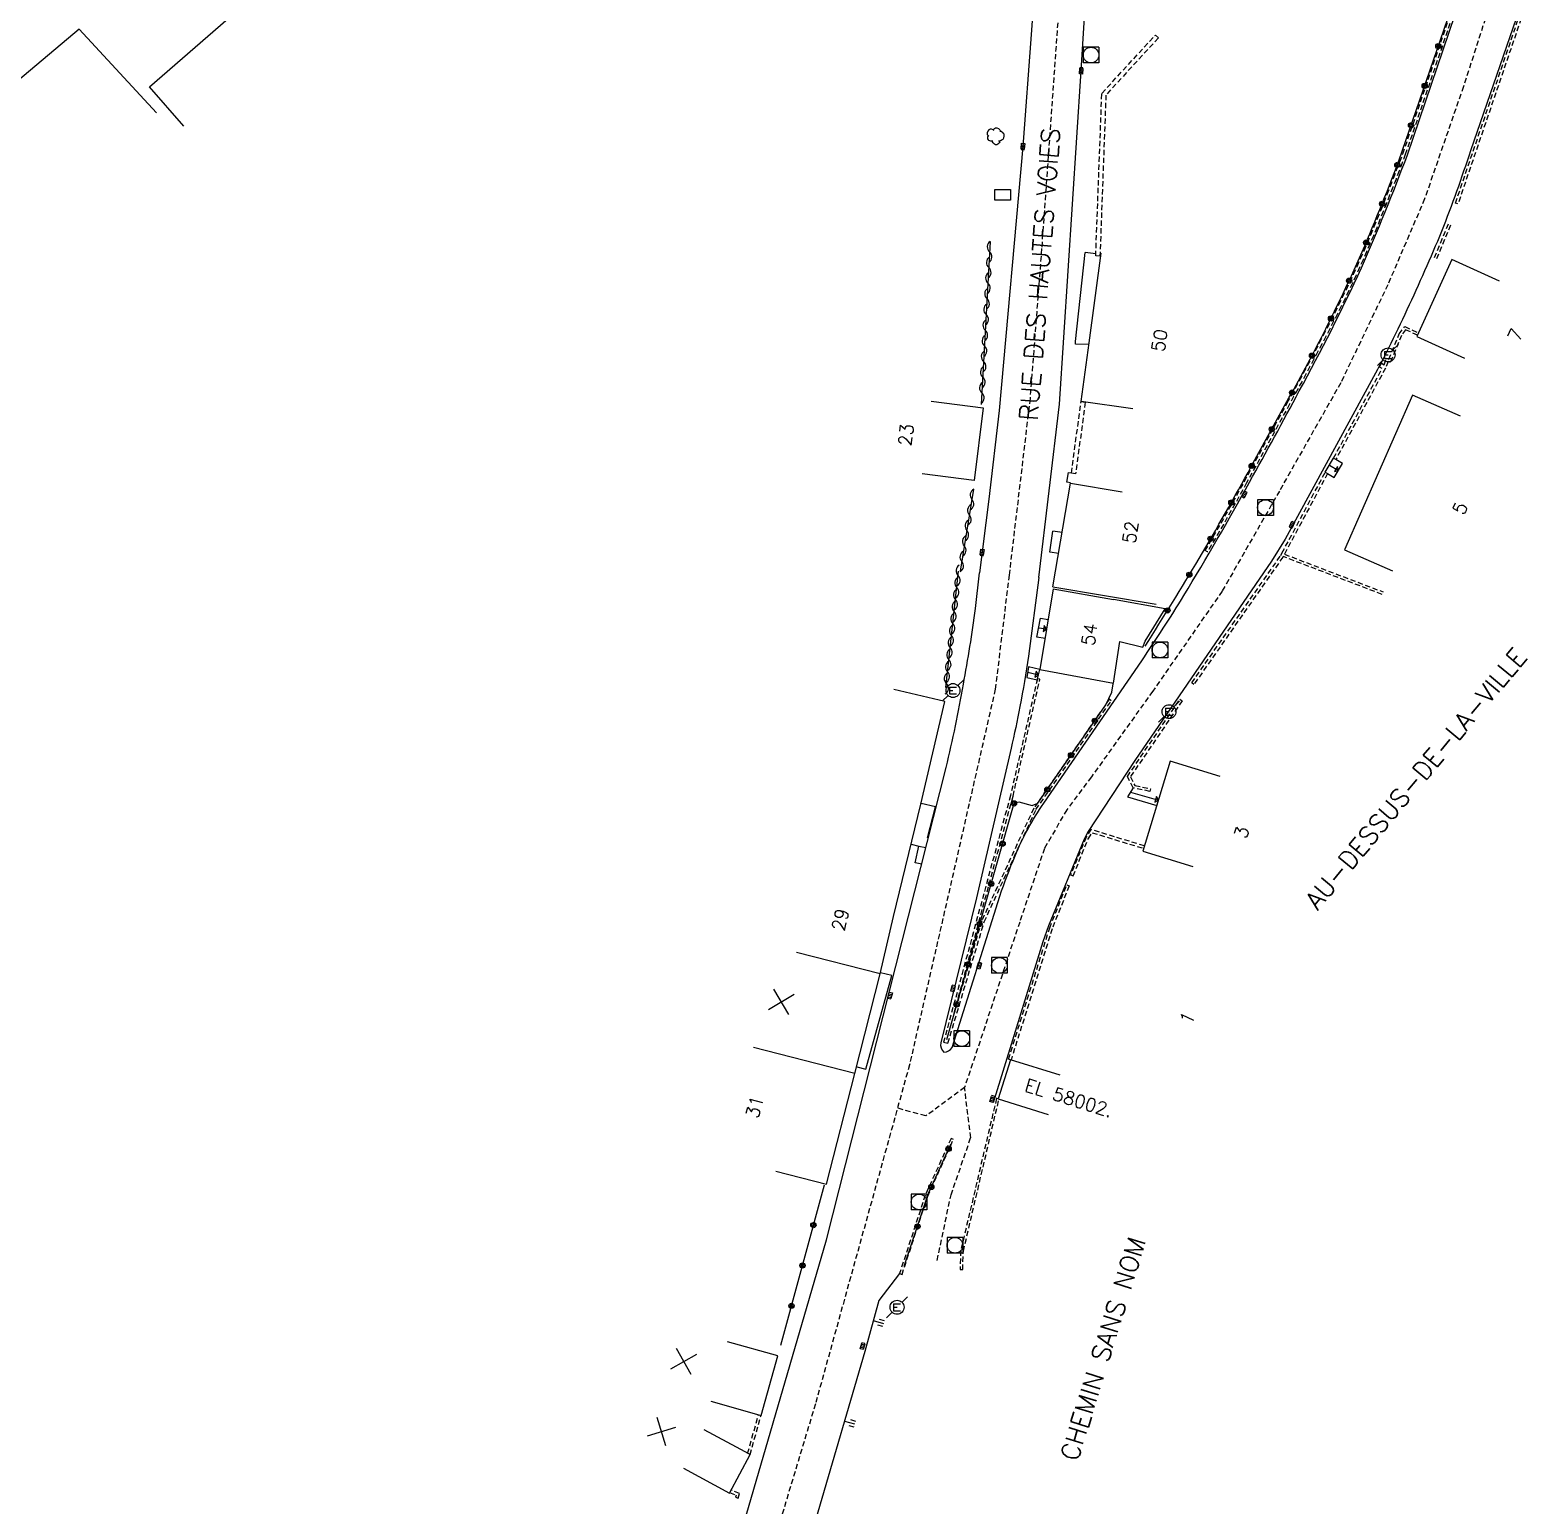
# Model space of a CAD drawing. Header units: millimetres. Extents: x 200040 to 200892, y 53262 to 54000.
# Drawn here: x 200444.8 to 200587.9, y 53597.2 to 53738.2 of the extents above; entities that cross this region are included whole.
import ezdxf
from ezdxf.enums import TextEntityAlignment as Align

# ---------------------------------------------------------------- set-up
doc = ezdxf.new("R2010")
doc.units = ezdxf.units.MM
doc.linetypes.add('DASHED', pattern=[0.75, 0.5, -0.25])
doc.layers.get('0').update_dxf_attribs({"linetype": 'CONTINUOUS'})
for name, color, linetype in [('W0001', 6, 'DASHED'), ('W0008', 7, 'CONTINUOUS'), ('W0100', 7, 'CONTINUOUS'), ('W0105', 7, 'CONTINUOUS'), ('W0112', 1, 'DASHED'), ('W0211', 2, 'CONTINUOUS'), ('W0300', 7, 'CONTINUOUS'), ('W0310', 3, 'CONTINUOUS'), ('W0322', 7, 'CONTINUOUS'), ('W0334', 7, 'CONTINUOUS'), ('W0400', 7, 'CONTINUOUS'), ('W0420', 7, 'CONTINUOUS'), ('W0471', 7, 'CONTINUOUS'), ('W0984', 7, 'CONTINUOUS'), ('W0989', 7, 'CONTINUOUS'), ('W0991', 7, 'CONTINUOUS'), ('W1102', 7, 'CONTINUOUS'), ('W1471', 7, 'CONTINUOUS')]:
    doc.layers.add(name, color=color, linetype=linetype)
doc.styles.get("Standard").update_dxf_attribs({"font": 'romans.shx', "width": 0.85})

# ---------------------------------------------------------------- blocks, each defined once
blk = doc.blocks.new('T400')
for p, q in [((-0.15, 0.3), (0.15, 0.3)), ((-0.15, -0.25), (-0.15, 0.3)), ((-0.15, 0.15), (0.15, 0.15)), ((-0.15, 0), (0.15, 0)), ((0.15, 0.3), (0.15, -0.25)), ((-0.15, -0.15), (0.15, -0.15)), ((-0.15, -0.25), (-0.15, -0.3)), ((-0.15, -0.3), (0.15, -0.3)), ((0.15, -0.3), (0.15, -0.25))]:
    blk.add_line(p, q)
blk = doc.blocks.new('T300')
for p, q in [((-0.8, 0.51), (-0.86, 0.34)), ((-0.86, 0.34), (-0.86, 0.17)), ((-0.86, 0.17), (-0.74, 0.06)), ((-0.69, 0.63), (-0.8, 0.51)), ((-0.8, -0.06), (-0.74, 0.06)), ((-0.74, 0.06), (-0.69, 0.11)), ((-0.57, 0.69), (-0.69, 0.63)), ((-0.46, 0.69), (-0.57, 0.69)), ((-0.29, 0.63), (-0.46, 0.69)), ((-0.29, 0.63), (-0.17, 0.74)), ((-0.23, 0.57), (-0.29, 0.63)), ((-0.17, 0.74), (-0.06, 0.8)), ((-0.06, 0.8), (0.06, 0.8)), ((0.06, 0.8), (0.23, 0.74)), ((0.23, 0.74), (0.34, 0.63)), ((0.34, 0.63), (0.4, 0.51)), ((0.46, 0.46), (0.34, 0.46)), ((0.4, 0.51), (0.4, 0.46)), ((0.57, 0.4), (0.46, 0.46)), ((0.57, 0.4), (0.69, 0.29)), ((0.69, 0.29), (0.74, 0.17)), ((0.74, 0.06), (0.69, -0.17)), ((0.74, 0.17), (0.74, 0.06)), ((-0.8, -0.17), (-0.8, -0.06)), ((-0.8, -0.23), (-0.8, -0.17)), ((-0.74, -0.34), (-0.8, -0.23)), ((-0.69, -0.4), (-0.74, -0.34)), ((-0.51, -0.46), (-0.69, -0.4)), ((-0.4, -0.46), (-0.51, -0.46)), ((-0.4, -0.46), (-0.34, -0.46)), ((-0.34, -0.46), (-0.34, -0.4)), ((-0.34, -0.51), (-0.34, -0.46)), ((-0.29, -0.63), (-0.34, -0.51)), ((-0.17, -0.74), (-0.29, -0.63)), ((-0.06, -0.8), (-0.17, -0.74)), ((0.06, -0.8), (-0.06, -0.8)), ((0.17, -0.74), (0.06, -0.8)), ((0.23, -0.69), (0.17, -0.74)), ((0.29, -0.46), (0.23, -0.46)), ((0.29, -0.63), (0.23, -0.69)), ((0.46, -0.4), (0.29, -0.46)), ((0.34, -0.51), (0.29, -0.63)), ((0.34, -0.51), (0.34, -0.46)), ((0.57, -0.34), (0.46, -0.4)), ((0.63, -0.29), (0.57, -0.34)), ((0.69, -0.17), (0.63, -0.29))]:
    blk.add_line(p, q)
blk = doc.blocks.new('T1471')
at = {"color": 0, "linetype": 'Continuous', "flags": 128}
blk.add_lwpolyline([(-0.75, -0.5), (-0.75, 0.5), (0.75, 0.5), (0.75, -0.5), (-0.75, -0.5)], dxfattribs=at)
blk = doc.blocks.new('T420')
for p, q in [((0.75, 0.75), (-0.75, 0.75)), ((-0.75, 0.75), (-0.75, -0.75)), ((0.75, 0.75), (0.75, -0.75)), ((0.75, -0.75), (-0.75, -0.75))]:
    blk.add_line(p, q)
blk.add_ellipse((0, 0), major_axis=(-0.53, 0.53), ratio=1, start_param=3.926991, end_param=10.210176)
blk = doc.blocks.new('t310o')
at = {"color": 0, "linetype": 'Continuous'}
for centre, start, end in [((-0.5, 0.38), 216.8699, 323.1304), ((0.5, -0.37), 36.8699, 143.1303)]:
    blk.add_arc(centre, 0.625, start, end, dxfattribs=at)
blk = doc.blocks.new('t211o')
at = {"color": 0, "linetype": 'Continuous'}
for p, q in [((-0.29, 0.5), (-0.29, 0)), ((0, 1), (0, 0)), ((0.29, 0.5), (0.29, 0))]:
    blk.add_line(p, q, dxfattribs=at)
blk = doc.blocks.new('t322o')
at = {"color": 0, "linetype": 'Continuous'}
for radius in [0.25, 0.15]:
    blk.add_circle((0, 0), radius, dxfattribs=at)
blk = doc.blocks.new('t991o')
at = {"color": 0, "linetype": 'Continuous'}
for p, q in [((-1, 1), (1, -1)), ((-1, -1), (1, 1))]:
    blk.add_line(p, q, dxfattribs=at)
blk = doc.blocks.new('T471')
for p, q in [((-0.333334, 0.333334), (-0.333334, -0.333334)), ((-0.333334, 0.333334), (0.333334, 0.333334)), ((-0.333334, 0), (0, 0)), ((0.500001, 0.500001), (1.000002, 1.000002)), ((-0.500001, -0.500001), (-1.000002, -1.000002)), ((-0.333334, -0.333334), (0.333334, -0.333334))]:
    blk.add_line(p, q)
blk.add_ellipse((0, 0), major_axis=(0.471405, 0.471405), ratio=1, start_param=5.4977871438, end_param=11.780972451)

msp = doc.modelspace()

# ---------------------------------------------------------------- linework, layer by layer
at = {"layer": 'W0001'}
for points in [[(200538.84, 53901.72), (200542.54, 53895.62), (200545.04, 53881.29), (200546.9, 53863.61), (200547.93, 53852.85), (200548.48, 53844.27), (200548.73, 53837.33), (200548.85, 53829.56), (200548.53, 53822.36), (200548.2, 53815.66), (200547.45, 53803.69), (200546.38, 53789.18), (200545.04, 53768.56), (200543.76, 53749.4), (200541.48, 53717.35), (200540.37, 53703.01), (200538.37, 53686.14)], [(200585.49, 53744.34), (200581.78, 53732.82), (200578.07, 53722.09), (200574.56, 53713.89), (200570.06, 53704.51), (200564.2, 53694.17), (200558.73, 53684.6), (200552.09, 53675.03), (200546.23, 53666.84), (200543.89, 53663.71), (200541.74, 53660), (200539.39, 53652.97), (200534.12, 53637.16), (200530.41, 53634.43), (200527.7, 53635.18)], [(200538.37, 53686.14), (200537.05, 53675.23), (200528.85, 53639.31), (200519.86, 53606.9), (200512.63, 53582.89), (200505.01, 53563.56), (200491.53, 53534.66), (200482.35, 53514.55), (200477.21, 53506.52)], [(200531.5, 53620.63), (200532.82, 53626.89), (200534.7, 53632.35), (200534.12, 53637.16)]]:
    msp.add_lwpolyline(points, dxfattribs=at)
at = {"layer": 'W0008'}
for points in [[(200541.2, 53685.91), (200543.18, 53702.47), (200545.26, 53734.32), (200551.14, 53828.71), (200551.01, 53839.03), (200550.93, 53841.83), (200550.06, 53855.5), (200550.07, 53855.49), (200547.44, 53878.97), (200544.82, 53899.08)], [(200456.91, 53730.31), (200449.52, 53738.32), (200442.43, 53732.36), (200441.55, 53734.12), (200441.35, 53736.32), (200441.85, 53738.28), (200442.72, 53740.34)]]:
    msp.add_lwpolyline(points, dxfattribs=at)
at = {"layer": 'W0008', "flags": 128}
for points in [[(200541.2, 53685.91), (200540.22, 53678.39, -0.0111), (200539.4, 53673.57, -0.0099), (200538.56, 53669.58), (200535.24, 53655.27), (200531.84, 53641.43, 0.2851), (200532.15, 53640.54, 0.2394), (200532.92, 53640.97), (200537.48, 53655.45, -0.0159), (200538.94, 53659.3, -0.0494), (200541.68, 53664.32), (200551.05, 53677.95, 0.0132), (200555.07, 53684.19, 0.0105), (200561.34, 53695, 0.0038), (200566.1, 53703.73, 0.0173), (200572.03, 53715.49, 0.0136), (200576.43, 53726.3), (200581.58, 53741.43)], [(200586.82, 53739.33), (200582.45, 53726.67, -0.0148), (200579.69, 53718.98, -0.0085), (200578.07, 53715.21, -0.0114), (200574.62, 53707.82, -0.0084), (200573.57, 53705.79), (200564.75, 53689.57), (200563.45, 53687.46), (200550.37, 53668.42), (200545.91, 53661.61), (200545.53, 53660.89), (200542.13, 53652.61), (200541.58, 53651.09), (200536.86, 53635.7)], [(200472.02, 53509.84, 0.0432), (200476.2, 53513.02, 0.0381), (200478.92, 53516.19, 0.0544), (200480.89, 53519.24), (200485.39, 53528.93), (200491.83, 53543.03), (200504.09, 53570.19, 0.013), (200507.46, 53578.19, 0.0115), (200509.63, 53584.45, 0.0085), (200512.37, 53593.19), (200520.93, 53622.6), (200532.35, 53667.75, 0.0171), (200534, 53675.7, 0.013), (200535.17, 53682.94), (200535.54, 53686.36)], [(200525.91, 53616.79), (200524.59, 53611.91), (200520.1, 53596.56, -0.0159), (200515.63, 53582.24, -0.010979), (200512.42, 53574.13)]]:
    msp.add_lwpolyline(points, format="xyb", dxfattribs=at)
at = {"layer": 'W0100'}
for p, q in [((200568.58, 53695.97), (200569.37, 53697.31)), ((200570.43, 53688.56), (200575.01, 53686.55)), ((200541.07, 53676.22), (200541.32, 53677.1))]:
    msp.add_line(p, q, dxfattribs=at)
for points in [[(200539.92, 53767.5), (200540.84, 53769.36), (200541.5, 53769.72), (200542.1, 53769.63), (200542.59, 53769.16), (200542.74, 53768.09), (200542.48, 53765.32), (200540.48, 53737.79), (200539.69, 53727.1), (200537.41, 53701.88), (200536.45, 53693.4), (200535.54, 53686.36)], [(200459.53, 53729.03), (200456.24, 53732.8), (200485.58, 53758.32), (200488.86, 53754.55)], [(200550.2, 53702.04), (200545.25, 53702.71), (200546.01, 53708.34), (200547.16, 53716.89)], [(200530.94, 53702.76), (200535.9, 53702.13), (200535.03, 53695.18), (200530.07, 53695.8)], [(200568.8, 53695.85), (200569.44, 53695.46), (200570.24, 53696.8), (200569.59, 53697.19)], [(200568.98, 53696.64), (200569.84, 53696.13), (200569.74, 53696.52), (200569.45, 53696.03), (200569.84, 53696.13)], [(200542.56, 53685.02), (200544.23, 53694.93), (200549.16, 53694.1)], [(200541.2, 53681.1), (200541.96, 53680.98), (200541.72, 53681.3), (200541.63, 53680.74), (200541.96, 53680.98)], [(200540.15, 53676.85), (200541.18, 53676.6), (200540.97, 53676.95), (200540.84, 53676.39), (200541.18, 53676.6)], [(200558.55, 53666.88), (200553.77, 53668.34), (200551.14, 53659.73), (200555.92, 53658.27)], [(200550.23, 53665.79), (200549.69, 53664.95), (200552.48, 53664.1)], [(200549.96, 53665.37), (200552.64, 53664.63), (200552.44, 53664.98), (200552.29, 53664.44), (200552.64, 53664.63)]]:
    msp.add_lwpolyline(points, dxfattribs=at)
at = {"layer": 'W0100', "flags": 128}
for points in [[(200585.24, 53714.22), (200580.69, 53716.29), (200577.34, 53708.93), (200581.89, 53706.86)], [(200581.49, 53701.32), (200576.92, 53703.33), (200570.43, 53688.56)], [(200542.59, 53684.83), (200541.32, 53677.1), (200548.34, 53675.81), (200548.94, 53679.78), (200551.14, 53679.23), (200551.37, 53679.82), (200553.28, 53682.91), (200548.35, 53683.79)], [(200541.81, 53680.06), (200541.01, 53680.19), (200541.38, 53682.01), (200542.1, 53681.89)], [(200541.32, 53677.1), (200540.23, 53677.36), (200540.06, 53676.34), (200541.04, 53676.11)], [(200516.08, 53629.15), (200520.92, 53627.91), (200523.64, 53638.48), (200526.06, 53648.03), (200527.33, 53653.51), (200529.94, 53664.24), (200532.22, 53674.06), (200527.35, 53675.19)], [(200543.26, 53638.32), (200538.49, 53639.8), (200537.33, 53636.06), (200542.11, 53634.58)], [(200509.86, 53607.17), (200514.67, 53605.81), (200516.28, 53611.49), (200511.46, 53612.85)], [(200507.25, 53600.77), (200511.64, 53598.39), (200513.63, 53602.06), (200509.23, 53604.43)]]:
    msp.add_lwpolyline(points, dxfattribs=at)
at = {"layer": 'W0105'}
for p, q in [((200546.67, 53716.85), (200545.65, 53716.96)), ((200546.01, 53708.17), (200544.71, 53708.19)), ((200543.89, 53695.01), (200544.05, 53695.95)), ((200544.32, 53695.88), (200544.05, 53695.92)), ((200544.23, 53694.95), (200543.89, 53695.01)), ((200542.26, 53688.33), (200542.55, 53690.32)), ((200543.43, 53690.19), (200542.55, 53690.32)), ((200543.13, 53688.2), (200542.26, 53688.33))]:
    msp.add_line(p, q, dxfattribs=at)
msp.add_lwpolyline([(200544.71, 53708.19), (200544.71, 53708.46), (200545.65, 53716.96)], dxfattribs=at)
at = {"layer": 'W0112'}
for p, q in [((200547.23, 53732.18), (200552.35, 53737.75)), ((200546.65, 53716.64), (200547.23, 53732.18)), ((200580.33, 53719.68), (200578.94, 53716.34)), ((200580.56, 53719.58), (200579.17, 53716.24)), ((200544.32, 53695.88), (200545.25, 53702.71)), ((200545.25, 53702.71), (200545.65, 53702.65)), ((200513.39, 53602.18), (200514.43, 53605.88)), ((200513.62, 53602.06), (200514.67, 53605.81))]:
    msp.add_line(p, q, dxfattribs=at)
for points in [[(200581.46, 53741.7), (200576.23, 53726.33), (200575.93, 53725.55), (200575.64, 53724.77), (200575.34, 53723.99), (200575.04, 53723.21), (200574.73, 53722.44), (200574.43, 53721.66), (200574.12, 53720.89), (200573.81, 53720.11), (200573.5, 53719.34), (200573.18, 53718.57), (200572.85, 53717.81), (200572.52, 53717.04), (200572.19, 53716.28), (200571.86, 53715.53), (200571.52, 53714.79), (200571.17, 53714.05), (200570.82, 53713.32), (200570.47, 53712.58), (200570.11, 53711.85), (200569.75, 53711.12), (200569.38, 53710.39), (200569.01, 53709.67), (200568.64, 53708.94), (200568.26, 53708.22), (200567.88, 53707.5), (200567.5, 53706.78), (200567.12, 53706.06), (200566.73, 53705.34), (200566.34, 53704.62), (200565.95, 53703.9), (200565.56, 53703.19), (200565.17, 53702.47), (200561.07, 53694.95), (200560.7, 53694.28), (200560.33, 53693.62), (200559.97, 53692.96), (200559.59, 53692.3), (200559.22, 53691.64), (200558.85, 53690.98), (200558.47, 53690.32), (200558.1, 53689.67), (200557.72, 53689.01), (200557.34, 53688.35), (200557.12, 53688.48), (200557.5, 53689.13), (200557.88, 53689.79), (200558.25, 53690.45), (200558.63, 53691.1), (200559, 53691.76), (200559.38, 53692.42), (200559.75, 53693.08), (200560.12, 53693.74), (200560.48, 53694.4), (200560.85, 53695.07), (200564.95, 53702.59), (200565.34, 53703.31), (200565.73, 53704.02), (200566.12, 53704.74), (200566.51, 53705.46), (200566.89, 53706.17), (200567.28, 53706.89), (200567.66, 53707.61), (200568.04, 53708.33), (200568.41, 53709.06), (200568.79, 53709.78), (200569.16, 53710.51), (200569.52, 53711.23), (200569.89, 53711.96), (200570.24, 53712.69), (200570.6, 53713.43), (200570.95, 53714.16), (200571.29, 53714.9), (200571.63, 53715.64), (200571.96, 53716.38), (200572.29, 53717.14), (200572.62, 53717.9), (200572.95, 53718.67), (200573.26, 53719.44), (200573.58, 53720.21), (200573.89, 53720.98), (200574.2, 53721.75), (200574.5, 53722.53), (200574.8, 53723.3), (200575.1, 53724.08), (200575.4, 53724.86), (200575.7, 53725.64), (200576, 53726.41), (200581.23, 53741.78)], [(200587.78, 53740.74), (200581.26, 53721.61), (200581.02, 53721.69), (200587.55, 53740.82)], [(200552.35, 53737.75), (200552.64, 53737.48), (200547.62, 53732.02)], [(200547.62, 53732.02), (200547.05, 53716.63), (200546.65, 53716.64)], [(200577.4, 53709.06), (200576.26, 53709.58), (200575.86, 53709.05), (200574.81, 53706.46), (200574.58, 53706.54), (200574.35, 53705.89), (200574.33, 53705.91), (200569.59, 53697.19), (200569.37, 53697.31), (200574.02, 53705.87), (200573.75, 53706), (200573.94, 53706.38), (200574.21, 53706.24), (200574.43, 53706.86), (200574.67, 53706.77), (200575.64, 53709.18), (200576.18, 53709.89), (200577.5, 53709.28)], [(200545.65, 53702.65), (200544.72, 53695.82), (200544.32, 53695.88)], [(200574.02, 53684.29), (200564.56, 53687.9), (200564.54, 53687.86), (200556.03, 53675.69), (200555.83, 53675.84), (200564.32, 53687.99), (200564.44, 53688.22), (200568.58, 53695.97), (200568.8, 53695.85), (200564.68, 53688.13), (200574.12, 53684.52)], [(200551.3, 53660.25), (200546.18, 53661.81), (200545.73, 53661.08), (200544.25, 53657.48), (200544.48, 53657.38), (200545.95, 53660.96), (200546.3, 53661.51), (200551.23, 53660.01)], [(200538.49, 53639.8), (200538.32, 53639.85), (200542.25, 53652.41), (200543.88, 53656.51), (200544.11, 53656.42), (200542.48, 53652.32), (200538.56, 53639.78)], [(200537.17, 53636.12), (200533.75, 53621.55), (200533.69, 53619.76), (200533.94, 53619.75), (200534, 53621.51), (200537.4, 53636.03)], [(200537.34, 53636.08), (200537.17, 53636.12)], [(200511.67, 53598.44), (200512.29, 53598.2), (200512.23, 53597.98), (200512.47, 53597.91), (200512.6, 53598.35), (200511.79, 53598.66)]]:
    msp.add_lwpolyline(points, dxfattribs=at)
for points in [[(200547.93, 53674.26), (200540.72, 53663.84), (200535.75, 53653.08), (200533.12, 53644.26), (200538.75, 53665.01), (200541.31, 53676.17), (200541.07, 53676.22), (200538.5, 53665.07), (200532.11, 53641.49), (200532.52, 53641.38), (200535.99, 53652.99), (200540.94, 53663.72), (200548.13, 53674.11)], [(200554.9, 53674.12), (200549.96, 53666.85), (200550.39, 53666.01), (200551.87, 53665.71), (200551.82, 53665.46), (200550.23, 53665.79), (200549.67, 53666.87), (200554.69, 53674.26)], [(200528.14, 53619.28), (200530.6, 53626.77), (200533.05, 53632.18), (200532.82, 53632.28), (200530.36, 53626.86), (200527.9, 53619.36)]]:
    msp.add_lwpolyline(points, close=True, dxfattribs=at)
at = {"layer": 'W0211', "flags": 128}
msp.add_lwpolyline([(200527.9, 53619.36), (200525.91, 53616.79)], dxfattribs=at)
at = {"layer": 'W0310'}
for p, q in [((200536.56, 53718.03), (200535.7, 53702.44)), ((200534.98, 53694.35), (200533.68, 53686.5))]:
    msp.add_line(p, q, dxfattribs=at)
at = {"layer": 'W0310', "flags": 128}
msp.add_lwpolyline([(200532.34, 53675.39), (200533.55, 53686.52)], dxfattribs=at)
at = {"layer": 'W0322', "flags": 128}
msp.add_lwpolyline([(200551.38, 53679.35, 0.0059), (200556.52, 53687.71, 0.0081), (200561.51, 53696.5), (200565.11, 53703.06, 0.0221), (200571.86, 53716.46, 0.0114), (200575.61, 53725.72), (200582.91, 53746.94), (200585.07, 53753.24)], format="xyb", dxfattribs=at)
for points in [[(200532.41, 53641.73), (200538.85, 53664.33), (200539.31, 53664.47), (200540.58, 53664.1), (200541.11, 53664.32), (200547.62, 53673.74), (200548.19, 53674.95), (200548.32, 53675.75)], [(200528.36, 53620.08), (200530.67, 53627.05), (200532.79, 53631.73)], [(200516.56, 53612.53), (200520.72, 53627.86)]]:
    msp.add_lwpolyline(points, dxfattribs=at)
at = {"layer": 'W0334', "flags": 128}
for points in [[(200530.56, 53661.01), (200531.35, 53663.97), (200529.96, 53664.31)], [(200523.81, 53639.14), (200524.67, 53638.92), (200527.17, 53647.86), (200526.08, 53648.12)]]:
    msp.add_lwpolyline(points, dxfattribs=at)
at = {"layer": 'W0334'}
for points in [[(200529.01, 53660.41), (200529.73, 53660.23), (200530.42, 53660.08)], [(200530.04, 53658.49), (200529.39, 53658.63), (200529.73, 53660.23)]]:
    msp.add_lwpolyline(points, dxfattribs=at)
at = {"layer": 'W1102'}
for p, q in [((200542.56, 53685.02), (200552.43, 53683.36)), ((200542.59, 53684.83), (200548.35, 53683.79)), ((200526.06, 53648.03), (200518.06, 53650.05)), ((200523.64, 53638.48), (200513.96, 53640.97))]:
    msp.add_line(p, q, dxfattribs=at)

# ---------------------------------------------------------------- block references
at = {"layer": 'W0211'}
for p, rotation in [((200526.36, 53614.61), 74.88734969914417), ((200523.61, 53604.99), 73.68527529122322)]:
    msp.add_blockref('t211o', p, dxfattribs=dict(at, rotation=rotation))
at = {"layer": 'W0300'}
msp.add_blockref('T300', (200537.14, 53728.07), dxfattribs=at)
at = {"layer": 'W0310'}
for p, rotation in [((200536.5, 53717.03), 266.8578646514782), ((200536.42, 53715.53), 266.8578646514782), ((200536.34, 53714.04), 266.8578646514782), ((200536.26, 53712.54), 266.8578646514782), ((200536.17, 53711.04), 266.8578646514782), ((200536.09, 53709.54), 266.8578646514782), ((200536.01, 53708.04), 266.8578646514782), ((200535.93, 53706.55), 266.8578646514782), ((200535.85, 53705.05), 266.8578646514782), ((200535.76, 53703.55), 266.8578646514782), ((200534.82, 53693.36), 260.6075506591811), ((200534.57, 53691.88), 260.6075506591811), ((200534.33, 53690.4), 260.6075506591811), ((200534.08, 53688.92), 260.6075506591811), ((200533.84, 53687.44), 260.6075506591811), ((200533.38, 53684.94), 83.777774463214), ((200533.5, 53686.09), 83.777774463214), ((200533.25, 53683.79), 83.777774463214), ((200533.13, 53682.64), 83.777774463214), ((200533, 53681.5), 83.777774463214), ((200532.75, 53679.2), 83.777774463214), ((200532.88, 53680.35), 83.777774463214), ((200532.63, 53678.05), 83.777774463214), ((200532.5, 53676.9), 83.777774463214), ((200532.38, 53675.76), 83.777774463214)]:
    msp.add_blockref('t310o', p, dxfattribs=dict(at, rotation=rotation))
at = {"layer": 'W0322'}
for p, rotation in [((200579.38, 53736.69), 71.02487542114508), ((200578.08, 53732.9), 71.02487542114508), ((200576.78, 53729.12), 71.02487542114508), ((200575.47, 53725.34), 69.19204281827562), ((200574.01, 53721.62), 68.14644158349657), ((200572.49, 53717.92), 67.1008403487175), ((200570.86, 53714.27), 64.97570926732568), ((200569.13, 53710.66), 63.6261644572541), ((200567.31, 53707.1), 62.27661964718243), ((200565.41, 53703.58), 60.92707483711077), ((200563.47, 53700.08), 61.18913917797006), ((200561.55, 53696.57), 61.18913917797006), ((200559.61, 53693.07), 60.63120051387278), ((200557.62, 53689.6), 59.89642954065319), ((200555.59, 53686.16), 58.86025616606979), ((200553.5, 53682.75), 58.3088844645841), ((200546.56, 53672.21), 55.39086997504507), ((200544.29, 53668.92), 55.39086997504507), ((200542.02, 53665.63), 55.39086997504507), ((200538.84, 53664.31), 74.09601350898897), ((200537.75, 53660.46), 74.09601350898897), ((200536.65, 53656.62), 74.09601350898897), ((200535.55, 53652.77), 74.09601350898897), ((200534.46, 53648.92), 74.09601350898897), ((200533.36, 53645.08), 74.09601350898897), ((200532.59, 53631.29), 65.70600653036101), ((200530.94, 53627.64), 65.70600653036101), ((200519.67, 53624), 74.81144378179535), ((200529.62, 53623.87), 71.63903227835426), ((200518.63, 53620.14), 74.81144378179535), ((200517.58, 53616.28), 74.81144378179535)]:
    msp.add_blockref('t322o', p, dxfattribs=dict(at, rotation=rotation))
at = {"layer": 'W0400'}
for p, rotation in [((200545.26, 53734.32), 176.2758636474609), ((200539.69, 53727.1), 355.7385253906249), ((200560.85, 53693.83), 152.2398686740231), ((200565.39, 53690.95), 335.0235085412646), ((200535.79, 53688.3), 352.6289672851563), ((200535.51, 53648.81), 161.8884236919389), ((200527, 53645.94), 346.1727528993467), ((200533.01, 53646.61), 166.7656920848648), ((200536.76, 53636.05), 162.6360068541411), ((200524.36, 53612.43), 164.1766047860038)]:
    msp.add_blockref('T400', p, dxfattribs=dict(at, rotation=rotation))
at = {"layer": 'W0420'}
for p in [(200546.2, 53735.84), (200562.87, 53692.59), (200552.79, 53678.98), (200537.45, 53648.82), (200533.85, 53641.83), (200529.77, 53626.21), (200533.2, 53622.07)]:
    msp.add_blockref('T420', p, dxfattribs=at)
at = {"layer": 'W0471'}
for p in [(200574.58, 53707.18), (200533.01, 53675.1), (200553.65, 53673.08), (200527.67, 53616.15)]:
    msp.add_blockref('T471', p, dxfattribs=at)
at = {"layer": 'W0991'}
for p, rotation in [((200516.61, 53645.34), 75.80513629619607), ((200507.29, 53610.96), 74.23994518875284), ((200505.16, 53604.27), 61.59796110028103)]:
    msp.add_blockref('t991o', p, dxfattribs=dict(at, rotation=rotation))
at = {"layer": 'W1471'}
msp.add_blockref('T1471', (200537.75, 53722.48), dxfattribs=at)

# ---------------------------------------------------------------- texts
at = {"layer": 'W0984'}
msp.add_text('EL 58002.', height=1.25, rotation=342.8111, dxfattribs=at).set_placement((200544.08, 53636.15), align=Align.MIDDLE)
at = {"layer": 'W0989'}
for s, rotation, p in [('RUE DES HAUTES VOIES', 85.5642, (200541.29, 53714.89)), ('AU-DESSUS-DE-LA-VILLE', 50.3203, (200577.23, 53666.68)), ('CHEMIN SANS NOM', 72.7712, (200547.35, 53612.19))]:
    msp.add_text(s, height=1.75, rotation=rotation, dxfattribs=at).set_placement(p, align=Align.MIDDLE)
at = {"layer": 'W0991'}
for s, rotation, p in [('50', 81.3041, (200552.73, 53708.56)), ('7', 65.5382, (200586.76, 53709.09)), ('23', 82.8305, (200528.52, 53699.53)), ('5', 66.2992, (200581.46, 53692.52)), ('52', 80.5744, (200549.97, 53690.23)), ('54', 80.6994, (200546.04, 53680.47)), ('3', 73.0226, (200560.59, 53661.55)), ('29', 76.8723, (200522.24, 53653.2)), ('1', 64.2773, (200555.39, 53643.81)), ('31', 75.566, (200514.05, 53635.31))]:
    msp.add_text(s, height=1.25, rotation=rotation, dxfattribs=at).set_placement(p, align=Align.MIDDLE)

doc.saveas('drawing.dxf')
